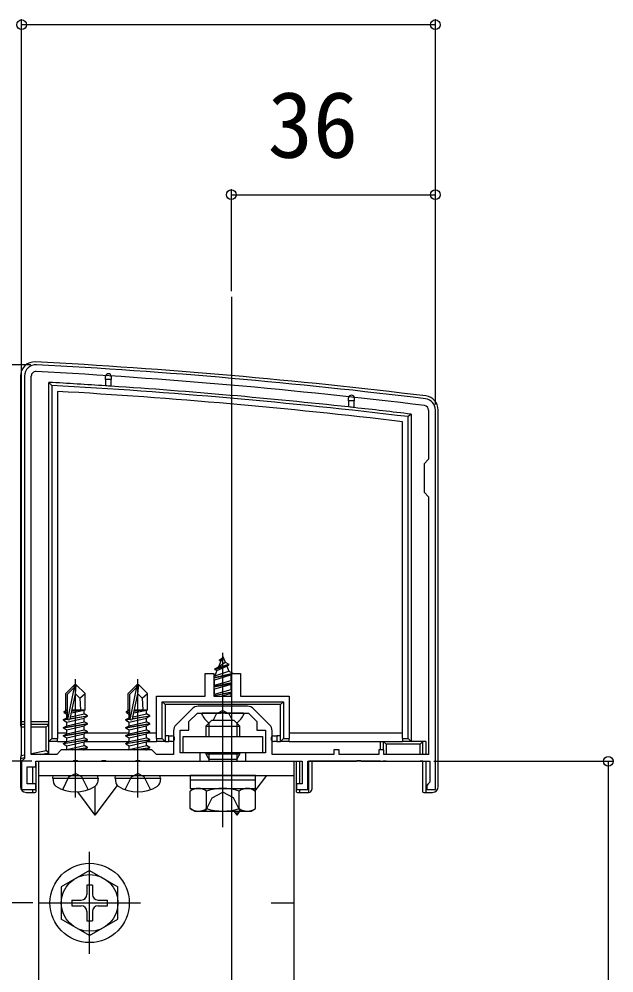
# Model space of a CAD drawing. Units: millimetres, scale not verified. Extents: x -700 to 700, y -1044 to 1038.
# Drawn here: x -495.9 to -391, y 613.9 to 782.3 of the extents above; entities that cross this region are included whole.
import ezdxf
from ezdxf.enums import TextEntityAlignment as Align

# ---------------------------------------------------------------- set-up
doc = ezdxf.new("R2010")
doc.units = ezdxf.units.MM
doc.header["$LTSCALE"] = 6
for name, color, linetype in [('0-2_YKK_11', 7, 'Continuous'), ('0-4_YKK_12', 2, 'Continuous'), ('0-5_YKK_13', 4, 'Continuous'), ('0-6_YKK_D', 6, 'Continuous')]:
    doc.layers.add(name, color=color, linetype=linetype)
doc.styles.add('ＭＳ ゴシック', font='')
doc.styles.get('ＭＳ ゴシック').set_extended_font_data('MS Gothic')

msp = doc.modelspace()

# ---------------------------------------------------------------- linework, layer by layer
at = {"layer": '0-2_YKK_11'}
for p, q in [((-493.8, 652.503), (-493.8, 719.303)), ((-465.436, 660.563), (-468.261, 657.739)), ((-455.624, 661.003), (-464.376, 661.003)), ((-451.739, 657.739), (-454.564, 660.563))]:
    msp.add_line(p, q, dxfattribs=at)
for points in [[(-495, 719.303), (-495, 651.803), (-495.5, 651.303), (-495.5, 646.303), (-493, 646.303), (-493, 647.303), (-494.5, 647.303), (-494.5, 650.303), (-493, 650.303), (-493, 651.303), (-486.458, 651.303), (-486.275, 651.423), (-485.725, 651.423), (-485.542, 651.303), (-481.458, 651.303), (-481.275, 651.423), (-480.725, 651.423), (-480.542, 651.303), (-475.458, 651.303), (-475.275, 651.423), (-474.725, 651.423), (-474.542, 651.303), (-464, 651.303), (-464, 652.803), (-467.5, 652.803), (-467.5, 656.803), (-466, 656.803), (-466, 658.303), (-464.5, 659.803), (-460.458, 659.803), (-460.275, 659.923), (-459.725, 659.923), (-459.542, 659.803), (-455.5, 659.803), (-454, 658.303), (-454, 656.803), (-452.5, 656.803), (-452.5, 652.803), (-456, 652.803), (-456, 651.303)], [(-456, 651.303), (-446, 651.303), (-446, 647.303), (-447, 647.303), (-447, 646.303), (-445, 646.303), (-445, 651.303), (-436.458, 651.303), (-436.275, 651.423), (-435.725, 651.423), (-435.542, 651.303), (-423.5, 651.303), (-423.5, 647.594), (-423.75, 647.299), (-424, 647.003), (-424, 646.303), (-422.5, 646.303), (-422.5, 713.303)], [(-423.7, 713.303), (-423.7, 704.603), (-424.5, 703.803), (-424.5, 698.803), (-423.7, 698.003), (-423.7, 652.503), (-431.6, 652.503), (-431.6, 653.303), (-432.5, 653.303), (-432.5, 652.503), (-439.5, 652.503), (-439.5, 653.303), (-440.4, 653.303), (-440.4, 652.503), (-451.3, 652.503), (-451.3, 656.679)], [(-468.7, 656.679), (-468.7, 652.503), (-471.7, 652.503), (-472.5, 653.303), (-488.5, 653.303), (-489.3, 652.503), (-493.8, 652.503)]]:
    msp.add_lwpolyline(points, dxfattribs=at)
for centre, radius, start, end in [((-493, 719.303), 2, 86.9684, 180.00001), ((-545.781, -277.296), 999.996, 83.01993, 86.96841), ((-493, 719.303), 0.8, 86.96839, 180.00001), ((-545.781, -277.296), 998.796, 83.01993, 86.96841), ((-424.5, 713.303), 0.8, 0.00001, 83.01993), ((-424.5, 713.303), 2, 0.00001, 83.01993), ((-464.376, 659.503), 1.5, 90.00002, 135.00001), ((-455.624, 659.503), 1.5, 44.99999, 89.99998), ((-467.2, 656.679), 1.5, 134.99999, 179.99998), ((-452.8, 656.679), 1.5, 0.00002, 45.00001)]:
    msp.add_arc(centre, radius, start, end, dxfattribs=at)
at = {"layer": '0-4_YKK_12'}
msp.add_line((-458.5, 733.303), (-458.5, 141.303), dxfattribs=at)
at = {"layer": '0-5_YKK_13'}
for p, q in [((-495.7, 719.303), (-495.7, 658.303)), ((-480.7, 718.707), (-480.7, 719.207)), ((-479.7, 719.207), (-479.7, 718.707)), ((-490.2, 717.648), (-490.2, 655.303)), ((-479.7, 718.707), (-480.7, 718.707)), ((-480.7, 718.707), (-480.7, 717.573)), ((-479.7, 717.507), (-479.7, 718.707)), ((-489.2, 716.59), (-489.2, 655.303)), ((-437.8, 714.925), (-437.8, 715.425)), ((-436.8, 714.925), (-437.8, 714.925)), ((-437.8, 714.925), (-437.8, 713.835)), ((-436.8, 715.425), (-436.8, 714.925)), ((-436.8, 713.725), (-436.8, 714.925)), ((-426.8, 712.574), (-427.3, 712.131)), ((-422, 646.801), (-422, 713.303)), ((-428.3, 655.303), (-428.3, 711.243)), ((-460, 656.303), (-460, 670.456)), ((-460, 669.803), (-460.747, 668)), ((-460.747, 668), (-459.576, 668.779)), ((-460.6, 669.113), (-460.346, 668.966)), ((-460, 669.803), (-459.576, 668.779)), ((-459.576, 668.779), (-458.95, 668.418)), ((-458.95, 668.318), (-458.95, 668.418)), ((-461.6, 666.118), (-458.25, 666.828)), ((-461.6, 666.018), (-458.4, 666.696)), ((-461.032, 667.311), (-461.424, 666.365)), ((-461.424, 666.365), (-458.93, 667.221)), ((-461.4, 667.523), (-458.95, 668.318)), ((-461.4, 667.623), (-460.747, 668)), ((-461.4, 667.523), (-461.032, 667.311)), ((-461.032, 667.311), (-459.301, 668.115)), ((-459.301, 668.115), (-458.95, 668.318)), ((-459.301, 668.115), (-458.93, 667.221)), ((-458.93, 667.221), (-458.25, 666.828)), ((-458.25, 666.803), (-458.25, 666.828)), ((-486, 644.903), (-486, 665.803)), ((-475, 644.903), (-475, 665.803)), ((-461.6, 666.264), (-461.424, 666.365)), ((-461.6, 665.702), (-461.475, 665.63)), ((-458.4, 665.158), (-461.6, 664.522)), ((-461.6, 664.422), (-458.4, 665.058)), ((-458.634, 666.506), (-461.475, 665.63)), ((-461.475, 664.746), (-461.475, 665.63)), ((-461.475, 664.746), (-458.525, 665.541)), ((-458.634, 666.506), (-458.4, 666.641)), ((-458.634, 666.506), (-458.525, 666.242)), ((-458.525, 665.541), (-458.525, 666.242)), ((-458.525, 665.541), (-458.4, 665.469)), ((-486.15, 664.803), (-487.7, 663.253)), ((-487.4, 663.129), (-486.15, 664.379)), ((-487.332, 658.68), (-486.15, 664.379)), ((-485.85, 664.803), (-486.15, 664.803)), ((-486.15, 664.379), (-486.15, 664.803)), ((-486, 663.181), (-486, 664.803)), ((-486, 663.181), (-485.85, 664.803)), ((-485.85, 664.803), (-484.3, 663.253)), ((-475.15, 664.803), (-476.7, 663.253)), ((-476.4, 663.129), (-475.15, 664.379)), ((-476.332, 658.68), (-475.15, 664.379)), ((-474.85, 664.803), (-475.15, 664.803)), ((-475.15, 664.379), (-475.15, 664.803)), ((-475, 663.181), (-475, 664.803)), ((-475, 663.181), (-474.85, 664.803)), ((-474.85, 664.803), (-473.3, 663.253)), ((-461.6, 664.674), (-461.475, 664.746)), ((-461.6, 664.112), (-461.475, 664.04)), ((-461.6, 662.932), (-458.4, 663.568)), ((-458.4, 663.468), (-461.6, 662.832)), ((-458.525, 664.835), (-461.475, 664.04)), ((-461.475, 663.156), (-461.475, 664.04)), ((-461.475, 663.156), (-458.525, 663.951)), ((-458.525, 664.835), (-458.4, 664.907)), ((-458.525, 663.951), (-458.525, 664.835)), ((-458.525, 663.951), (-458.4, 663.879)), ((-487.7, 660.284), (-487.7, 663.253)), ((-487.4, 658.851), (-487.4, 663.129)), ((-486.91, 658.796), (-486, 663.181)), ((-485.257, 662.449), (-484.3, 663.253)), ((-484.3, 660.403), (-484.3, 663.253)), ((-476.7, 660.284), (-476.7, 663.253)), ((-476.4, 658.851), (-476.4, 663.129)), ((-475.91, 658.796), (-475, 663.181)), ((-474.257, 662.449), (-473.3, 663.253)), ((-473.3, 660.403), (-473.3, 663.253)), ((-471.7, 655.303), (-471.7, 662.803)), ((-470.7, 661.803), (-449.3, 661.803)), ((-470.7, 655.303), (-470.7, 661.803)), ((-461.6, 663.084), (-461.475, 663.156)), ((-458.525, 663.245), (-460.165, 662.803)), ((-458.525, 663.245), (-458.4, 663.317)), ((-458.525, 662.803), (-458.525, 663.245)), ((-449.3, 661.803), (-449.3, 655.303)), ((-488, 660.111), (-487.7, 660.284)), ((-488, 660.111), (-487.4, 660.227)), ((-488, 659.895), (-488, 660.111)), ((-488, 659.895), (-487.4, 659.994)), ((-487.7, 660.403), (-487.4, 660.403)), ((-486.695, 659.828), (-484.45, 660.335)), ((-486.635, 660.12), (-484.917, 660.403)), ((-486.58, 660.386), (-486.496, 660.403)), ((-486.576, 660.403), (-484.3, 660.403)), ((-484.3, 660.403), (-484.45, 660.335)), ((-484.45, 659.67), (-484.45, 660.335)), ((-477, 660.111), (-476.7, 660.284)), ((-477, 660.111), (-476.4, 660.227)), ((-477, 659.895), (-477, 660.111)), ((-477, 659.895), (-476.4, 659.994)), ((-476.7, 660.403), (-476.4, 660.403)), ((-475.695, 659.828), (-473.45, 660.335)), ((-475.635, 660.12), (-473.917, 660.403)), ((-475.58, 660.386), (-475.496, 660.403)), ((-475.576, 660.403), (-473.3, 660.403)), ((-473.3, 660.403), (-473.45, 660.335)), ((-473.45, 659.67), (-473.45, 660.335)), ((-460, 660.261), (-461.145, 659.652)), ((-460, 639.681), (-460, 661.092)), ((-460, 660.261), (-458.855, 659.652)), ((-495.7, 658.303), (-495, 658.303)), ((-493.8, 658.303), (-490.7, 658.303)), ((-488.1, 658.653), (-487.387, 658.772)), ((-487.332, 658.681), (-488.1, 658.553)), ((-488.1, 658.553), (-488.1, 658.653)), ((-488.1, 658.553), (-487.55, 658.235)), ((-488, 659.895), (-487.55, 659.635)), ((-487.55, 659.635), (-487.397, 659.67)), ((-487.55, 658.97), (-487.55, 659.635)), ((-487.55, 658.235), (-484.45, 658.935)), ((-483.9, 659.253), (-486.926, 658.749)), ((-486.898, 658.853), (-483.9, 659.353)), ((-486.84, 659.131), (-484.45, 659.67)), ((-483.9, 659.353), (-484.45, 659.67)), ((-483.9, 659.253), (-484.45, 658.935)), ((-484.45, 658.27), (-484.45, 658.935)), ((-483.9, 657.953), (-484.45, 658.27)), ((-483.9, 659.253), (-483.9, 659.353)), ((-477.1, 658.653), (-476.387, 658.772)), ((-476.332, 658.681), (-477.1, 658.553)), ((-477.1, 658.553), (-477.1, 658.653)), ((-477.1, 658.553), (-476.55, 658.235)), ((-477, 659.895), (-476.55, 659.635)), ((-476.55, 659.635), (-476.397, 659.67)), ((-476.55, 658.97), (-476.55, 659.635)), ((-476.55, 658.235), (-473.45, 658.935)), ((-472.9, 659.253), (-475.926, 658.749)), ((-475.898, 658.853), (-472.9, 659.353)), ((-475.84, 659.131), (-473.45, 659.67)), ((-472.9, 659.353), (-473.45, 659.67)), ((-472.9, 659.253), (-473.45, 658.935)), ((-473.45, 658.27), (-473.45, 658.935)), ((-472.9, 657.953), (-473.45, 658.27)), ((-472.9, 659.253), (-472.9, 659.353)), ((-456.404, 659.803), (-463.596, 659.803)), ((-463, 657.502), (-462, 658.502)), ((-458, 658.502), (-462, 658.502)), ((-461.718, 658.502), (-461.145, 659.652)), ((-458.282, 658.502), (-458.855, 659.652)), ((-457, 657.502), (-458, 658.502)), ((-495, 657.803), (-495.669, 657.803)), ((-495, 657.303), (-495.608, 657.303)), ((-495.608, 657.303), (-495.608, 652.331)), ((-490.7, 657.803), (-493.8, 657.803)), ((-491.2, 653.213), (-491.2, 657.303)), ((-488.1, 657.253), (-483.9, 657.953)), ((-483.9, 657.853), (-488.1, 657.153)), ((-488.1, 657.153), (-488.1, 657.253)), ((-488.1, 657.153), (-487.55, 656.835)), ((-487.55, 657.57), (-487.55, 658.235)), ((-487.55, 656.835), (-484.45, 657.535)), ((-487.55, 656.17), (-487.55, 656.835)), ((-483.9, 657.853), (-484.45, 657.535)), ((-484.45, 656.87), (-484.45, 657.535)), ((-483.9, 656.553), (-484.45, 656.87)), ((-483.9, 657.853), (-483.9, 657.953)), ((-477.1, 657.253), (-472.9, 657.953)), ((-472.9, 657.853), (-477.1, 657.153)), ((-477.1, 657.153), (-477.1, 657.253)), ((-477.1, 657.153), (-476.55, 656.835)), ((-476.55, 657.57), (-476.55, 658.235)), ((-476.55, 656.835), (-473.45, 657.535)), ((-476.55, 656.17), (-476.55, 656.835)), ((-472.9, 657.853), (-473.45, 657.535)), ((-473.45, 656.87), (-473.45, 657.535)), ((-472.9, 656.553), (-473.45, 656.87)), ((-472.9, 657.853), (-472.9, 657.953)), ((-463, 657.502), (-457, 657.502)), ((-463, 657.502), (-463, 655.703)), ((-462.46, 658.042), (-462.46, 655.703)), ((-457.54, 658.042), (-457.54, 655.703)), ((-457, 655.703), (-457, 657.502)), ((-490.2, 655.303), (-489.2, 655.303)), ((-489.2, 656.303), (-487.55, 656.303)), ((-489.2, 654.803), (-489.2, 655.303)), ((-488.1, 655.853), (-483.9, 656.553)), ((-483.9, 656.453), (-488.1, 655.753)), ((-488.1, 655.753), (-488.1, 655.853)), ((-488.1, 655.753), (-487.55, 655.435)), ((-488.1, 654.453), (-483.9, 655.153)), ((-483.9, 655.053), (-488.1, 654.353)), ((-487.55, 655.435), (-484.45, 656.135)), ((-487.55, 654.77), (-487.55, 655.435)), ((-483.9, 656.453), (-484.45, 656.135)), ((-484.45, 655.47), (-484.45, 656.135)), ((-483.9, 655.153), (-484.45, 655.47)), ((-483.9, 655.053), (-484.45, 654.735)), ((-484.16, 656.303), (-476.55, 656.303)), ((-483.9, 656.453), (-483.9, 656.553)), ((-483.9, 655.053), (-483.9, 655.153)), ((-477.1, 655.853), (-472.9, 656.553)), ((-472.9, 656.453), (-477.1, 655.753)), ((-477.1, 655.753), (-477.1, 655.853)), ((-477.1, 655.753), (-476.55, 655.435)), ((-477.1, 654.453), (-472.9, 655.153)), ((-472.9, 655.053), (-477.1, 654.353)), ((-476.55, 655.435), (-473.45, 656.135)), ((-476.55, 654.77), (-476.55, 655.435)), ((-472.9, 656.453), (-473.45, 656.135)), ((-473.45, 655.47), (-473.45, 656.135)), ((-472.9, 655.153), (-473.45, 655.47)), ((-472.9, 655.053), (-473.45, 654.735)), ((-473.16, 656.303), (-471.7, 656.303)), ((-472.9, 656.453), (-472.9, 656.553)), ((-472.9, 655.053), (-472.9, 655.153)), ((-471.7, 655.303), (-470.7, 655.303)), ((-471.7, 655.303), (-471.7, 654.803)), ((-469.5, 655.803), (-470.2, 655.803)), ((-469.5, 654.803), (-469.5, 655.803)), ((-469.5, 655.803), (-469, 655.803)), ((-451, 655.803), (-450.5, 655.803)), ((-450.5, 655.803), (-450.5, 654.803)), ((-449.8, 655.803), (-450.5, 655.803)), ((-449.3, 655.303), (-448.3, 655.303)), ((-448.3, 656.303), (-428.3, 656.303)), ((-448.3, 654.803), (-448.3, 655.303)), ((-428.3, 655.303), (-427.3, 655.303)), ((-428.3, 655.303), (-428.3, 654.803)), ((-489.2, 654.803), (-490.7, 654.803)), ((-490.7, 652.503), (-490.7, 654.803)), ((-489.2, 654.803), (-487.55, 654.803)), ((-488.1, 654.353), (-488.1, 654.453)), ((-488.1, 654.353), (-487.55, 654.035)), ((-487.55, 654.035), (-484.45, 654.735)), ((-487.55, 653.37), (-487.55, 654.035)), ((-486.6, 653.303), (-483.9, 653.753)), ((-483.9, 653.653), (-486, 653.303)), ((-484.594, 653.303), (-484.45, 653.335)), ((-484.45, 654.07), (-484.45, 654.735)), ((-483.9, 653.753), (-484.45, 654.07)), ((-483.9, 653.653), (-484.45, 653.335)), ((-484.45, 653.303), (-484.45, 653.335)), ((-484.333, 654.803), (-476.55, 654.803)), ((-483.9, 653.653), (-483.9, 653.753)), ((-477.1, 654.353), (-477.1, 654.453)), ((-477.1, 654.353), (-476.55, 654.035)), ((-476.55, 654.035), (-473.45, 654.735)), ((-476.55, 653.37), (-476.55, 654.035)), ((-475.6, 653.303), (-472.9, 653.753)), ((-472.9, 653.653), (-475, 653.303)), ((-473.594, 653.303), (-473.45, 653.335)), ((-473.45, 654.07), (-473.45, 654.735)), ((-472.9, 653.753), (-473.45, 654.07)), ((-472.9, 653.653), (-473.45, 653.335)), ((-473.45, 653.303), (-473.45, 653.335)), ((-473.333, 654.803), (-471.7, 654.803)), ((-472.9, 653.653), (-472.9, 653.753)), ((-470.2, 654.803), (-469.5, 654.803)), ((-469, 654.803), (-469.5, 654.803)), ((-450.5, 654.803), (-451, 654.803)), ((-450.5, 654.803), (-449.8, 654.803)), ((-448.3, 654.803), (-428.3, 654.803)), ((-432.2, 653.303), (-432.2, 654.803)), ((-431.7, 654.803), (-431.7, 653.226)), ((-426.8, 654.803), (-428.3, 654.803)), ((-424.2, 654.803), (-426.8, 654.803)), ((-425.2, 652.503), (-425.2, 654.303)), ((-424.7, 652.503), (-424.7, 654.803)), ((-424.2, 654.803), (-424.2, 652.503)), ((-495.669, 651.809), (-495, 651.943)), ((-495.608, 652.331), (-495, 652.453)), ((-493.781, 652.697), (-491.2, 653.213)), ((-492.2, 652.503), (-490.7, 652.803)), ((-490.7, 652.803), (-491.2, 653.213)), ((-463, 652.803), (-463, 652.602)), ((-463, 652.602), (-457, 652.602)), ((-457, 652.602), (-457.54, 651.667)), ((-457, 652.602), (-457, 652.803)), ((-495.451, 651.343), (-495.7, 651.293)), ((-495.7, 651.293), (-495.7, 646.801)), ((-493.5, 647.303), (-493.5, 650.303)), ((-493, 651.003), (-493, 645.833)), ((-492.7, 651.303), (-446.5, 651.303)), ((-492.5, 651.303), (-492.5, 566.303)), ((-492.5, 651.303), (-447.5, 651.303)), ((-447.5, 651.303), (-447.5, 566.303)), ((-447, 645.833), (-447, 651.303)), ((-446.5, 651.303), (-446.5, 647.303)), ((-444.8, 645.803), (-444.8, 651.303)), ((-432.2, 651.303), (-444.8, 651.303)), ((-444.3, 651.303), (-444.3, 646.334)), ((-432.2, 651.303), (-431.7, 651.303)), ((-431.2, 651.303), (-431.7, 651.303)), ((-431.2, 651.303), (-425.2, 651.303)), ((-424.7, 651.303), (-425.2, 651.303)), ((-424.7, 645.833), (-424.7, 651.303)), ((-424.2, 651.303), (-424.2, 645.803)), ((-492.5, 648.803), (-447.5, 648.803)), ((-490, 648.303), (-489.912, 648.803)), ((-490, 648.303), (-489.859, 647.5)), ((-490, 648.303), (-482, 648.303)), ((-489.912, 648.803), (-482.088, 648.803)), ((-482, 648.303), (-482.141, 647.5)), ((-482, 648.303), (-482.088, 648.803)), ((-479, 648.303), (-478.912, 648.803)), ((-479, 648.303), (-478.859, 647.5)), ((-479, 648.303), (-471, 648.303)), ((-478.912, 648.803), (-471.088, 648.803)), ((-471, 648.303), (-471.141, 647.5)), ((-471, 648.303), (-471.088, 648.803)), ((-454.25, 648.803), (-465.75, 648.803)), ((-454.285, 646.089), (-452.25, 648.803)), ((-482.5, 641.803), (-478.596, 647.008)), ((-482.5, 641.803), (-482.5, 646.928)), ((-465, 646.502), (-465.774, 646.056)), ((-465.75, 648.003), (-465.75, 646.502)), ((-465.75, 648.003), (-454.25, 648.003)), ((-465.75, 646.502), (-454.25, 646.502)), ((-465, 646.502), (-455, 646.502)), ((-455, 646.502), (-454.227, 646.056)), ((-454.25, 646.502), (-454.25, 648.003)), ((-494.702, 645.803), (-493.5, 645.803)), ((-493.5, 645.803), (-493.5, 646.303)), ((-482.5, 641.803), (-485.585, 645.916)), ((-465.773, 642.949), (-465.773, 646.056)), ((-462.887, 642.949), (-462.887, 646.056)), ((-457.113, 642.949), (-457.113, 646.056)), ((-454.227, 642.949), (-454.227, 646.056)), ((-446.5, 646.303), (-446.5, 645.803)), ((-446.5, 645.803), (-444.8, 645.803)), ((-424.2, 645.803), (-422.998, 645.803)), ((-465, 642.502), (-465.774, 642.949)), ((-465, 642.502), (-455, 642.502)), ((-457.5, 641.803), (-458.025, 642.502)), ((-457.5, 641.803), (-456.975, 642.502)), ((-457.5, 641.803), (-457.5, 642.502)), ((-455, 642.502), (-454.227, 642.949)), ((-483.5, 617.303), (-483.5, 635.303)), ((-483.5, 632.053), (-488.5, 629.166)), ((-483.5, 632.053), (-478.5, 629.166)), ((-488.5, 629.166), (-488.5, 623.44)), ((-484, 629.453), (-484, 627.803)), ((-483, 629.453), (-484, 629.453)), ((-483, 629.453), (-483, 627.803)), ((-478.5, 623.44), (-478.5, 629.166)), ((-492.5, 626.303), (-474.5, 626.303)), ((-492.5, 626.303), (-488.5, 626.303)), ((-486.65, 626.803), (-485, 626.803)), ((-486.65, 626.803), (-486.65, 625.803)), ((-482, 626.803), (-480.35, 626.803)), ((-480.35, 625.803), (-480.35, 626.803)), ((-451.5, 626.303), (-447.5, 626.303)), ((-486.65, 625.803), (-485, 625.803)), ((-484, 624.803), (-484, 623.153)), ((-483, 624.803), (-483, 623.153)), ((-482, 625.803), (-480.35, 625.803)), ((-483.5, 620.553), (-488.5, 623.44)), ((-484, 623.153), (-483, 623.153)), ((-483.5, 620.553), (-478.5, 623.44))]:
    msp.add_line(p, q, dxfattribs=at)
for points in [[(-490.2, 655.303), (-490.7, 654.803), (-490.7, 718.177), (-490.2, 717.648)], [(-426.8, 712.574), (-426.8, 654.803), (-427.3, 655.303), (-427.3, 712.131)], [(-461.4, 667.523), (-461.4, 667.623), (-458.95, 668.418)], [(-460.6, 669.113), (-460.6, 669.213), (-460.133, 669.483)], [(-471.7, 662.803), (-463.1, 662.803), (-463.1, 666.803), (-461.6, 666.803), (-461.6, 662.803), (-458.4, 662.803), (-458.4, 666.803), (-456.9, 666.803), (-456.9, 662.803), (-448.3, 662.803), (-448.3, 655.303)], [(-486, 663.181), (-485.257, 662.449), (-485.1, 660.403)], [(-475, 663.181), (-474.257, 662.449), (-474.1, 660.403)], [(-470.7, 661.803), (-470.2, 661.303), (-470.2, 655.803), (-470.2, 654.803)], [(-449.3, 661.803), (-449.8, 661.303), (-470.2, 661.303)], [(-449.8, 654.803), (-449.8, 655.803), (-449.8, 661.303)], [(-488.1, 658.653), (-487.55, 658.97), (-487.4, 659.004)], [(-488.1, 657.253), (-487.55, 657.57), (-484.45, 658.27)], [(-477.1, 658.653), (-476.55, 658.97), (-476.4, 659.004)], [(-477.1, 657.253), (-476.55, 657.57), (-473.45, 658.27)], [(-490.7, 657.803), (-491.2, 657.303), (-493.8, 657.303)], [(-488.1, 655.853), (-487.55, 656.17), (-484.45, 656.87)], [(-477.1, 655.853), (-476.55, 656.17), (-473.45, 656.87)], [(-488.1, 654.453), (-487.55, 654.77), (-484.45, 655.47)], [(-477.1, 654.453), (-476.55, 654.77), (-473.45, 655.47)], [(-470.7, 655.303), (-470.2, 654.803), (-471.7, 654.803)], [(-448.3, 654.803), (-449.8, 654.803), (-449.3, 655.303)], [(-487.667, 653.303), (-487.55, 653.37), (-484.45, 654.07)], [(-476.667, 653.303), (-476.55, 653.37), (-473.45, 654.07)], [(-431.7, 654.803), (-431.2, 654.303), (-431.2, 652.503)], [(-424.7, 654.803), (-425.2, 654.303), (-431.2, 654.303)], [(-463, 652.602), (-462.46, 651.667), (-457.54, 651.667)], [(-462.46, 652.803), (-462.46, 651.667), (-462.46, 651.303)], [(-457.54, 652.803), (-457.54, 651.667), (-457.54, 651.303)], [(-488.258, 646.308), (-487.145, 648.54), (-486, 649.149)], [(-483.742, 646.308), (-484.855, 648.54), (-486, 649.149)], [(-477.258, 646.308), (-476.145, 648.54), (-475, 649.149)], [(-472.742, 646.308), (-473.855, 648.54), (-475, 649.149)], [(-465.75, 648.803), (-465.75, 648.003), (-454.25, 648.003), (-454.25, 648.803)], [(-463.05, 642.5), (-461.9, 644.858), (-460, 645.868)], [(-456.95, 642.5), (-458.1, 644.858), (-460, 645.868)]]:
    msp.add_lwpolyline(points, dxfattribs=at)
msp.add_lwpolyline([(-467, 655.703), (-453, 655.703), (-453, 652.803), (-467, 652.803)], close=True, dxfattribs=at)
for radius in [7, 5]:
    msp.add_circle((-483.5, 626.303), radius, dxfattribs=at)
for centre, radius, start, end in [((-493.2, 719.303), 2.5, 86.98862, 180), ((-545.629, -277.319), 1000.5, 83.02871, 86.98862), ((-480.2, 719.207), 0.5, 90, 180), ((-480.2, 719.207), 0.5, 0, 90), ((-545.781, -277.301), 997, 86.25725, 86.83299), ((-545.781, -277.301), 996.5, 83.17155, 86.8026), ((-545.781, -277.301), 997, 86.19966, 86.25725), ((-545.781, -277.301), 997, 83.78233, 86.19966), ((-545.781, -277.301), 995.5, 83.22262, 86.74174), ((-437.3, 715.425), 0.5, 90, 180), ((-437.3, 715.425), 0.5, 0, 90), ((-424.5, 713.303), 2.5, 360, 83.02871), ((-545.781, -277.301), 997, 83.72452, 83.78233), ((-545.781, -277.301), 997, 83.14605, 83.72452), ((-487.152, 658.851), 0.248, 180, 347.19096), ((-476.152, 658.851), 0.248, 180, 347.19096), ((-463.596, 659.648), 0.154, 90, 207.28096), ((-460, 661.503), 4.2, 207.28096, 234.69714), ((-460, 661.503), 4.2, 305.30286, 332.71904), ((-456.404, 659.648), 0.154, 332.71904, 90), ((-469, 655.303), 0.5, 0, 90), ((-469, 655.303), 0.5, 270, 0), ((-451, 655.303), 0.5, 90, 180), ((-451, 655.303), 0.5, 180, 270), ((-488.972, 647.657), 0.9, 190, 237.94412), ((-486, 652.403), 6.5, 237.94412, 302.05588), ((-483.028, 647.657), 0.9, 302.05588, 350), ((-477.972, 647.657), 0.9, 190, 237.94412), ((-475, 652.403), 6.5, 237.94412, 302.05588), ((-472.028, 647.657), 0.9, 302.05588, 350), ((-464.33, 643.946), 2.556, 55.61708, 124.38292), ((-460, 636.949), 9.554, 72.41276, 107.58724), ((-455.67, 643.946), 2.556, 55.61708, 124.38292), ((-464.33, 645.058), 2.556, 235.61708, 304.38292), ((-460, 652.056), 9.554, 252.41276, 287.58724), ((-455.67, 645.058), 2.556, 235.61708, 304.38292), ((-485, 627.803), 1, 270, 0), ((-482, 627.803), 1, 180, 270), ((-485, 624.803), 1, 0, 90), ((-482, 624.803), 1, 90, 180)]:
    msp.add_arc(centre, radius, start, end, dxfattribs=at)
for centre, major_axis, ratio, start_param, end_param in [((-495.669, 658.303), (0, 0.5), 0.061163, 1.5707963, 3.1415927), ((-495.639, 657.303), (0, 0.5), 0.061163, 4.712389, 6.2831853), ((-495.669, 651.299), (0, 0.51), 0.059966, 0.0120377, 1.582834), ((-495.639, 652.325), (0, 0.51), 0.059966, 3.1536303, 4.7244267), ((-494.698, 646.805), (-0.71, -0.71), 0.99628, 5.4996506, 7.06672), ((-423.002, 646.805), (0.71, -0.71), 0.99628, 5.4996506, 7.06672), ((-493.5, 645.833), (0.5, 0), 0.061163, 4.712389, 6.2831853), ((-446.5, 645.833), (0.5, 0), 0.061163, 3.1415927, 4.712389), ((-444.8, 646.334), (0, 0.532), 0.940706, 3.1415927, 4.712389), ((-424.2, 645.833), (0.5, 0), 0.061163, 3.1415927, 4.712389)]:
    msp.add_ellipse(centre, major_axis=major_axis, ratio=ratio, start_param=start_param, end_param=end_param, dxfattribs=at)
at = {"layer": '0-6_YKK_D'}
for p, q in [((-495.5, 652.179), (-495.5, 782.303)), ((-422.5, 781.303), (-495.5, 781.303)), ((-422.5, 714.303), (-422.5, 782.303)), ((-458.5, 734.303), (-458.5, 752.303)), ((-458.5, 751.303), (-422.5, 751.303)), ((-422.5, 714.303), (-422.5, 752.303)), ((-493.894, 721.3), (-586, 721.3)), ((-494, 721.303), (-556, 721.303)), ((-493.7, 651.303), (-526, 651.303)), ((-422.8, 651.303), (-391, 651.303)), ((-392, 651.303), (-392, 561.303)), ((-493.5, 626.303), (-556, 626.303)), ((-493.5, 626.303), (-556, 626.303))]:
    msp.add_line(p, q, dxfattribs=at)
for centre in [(-495.5, 781.303), (-422.5, 781.303), (-458.5, 751.303), (-422.5, 751.303), (-392, 651.303)]:
    msp.add_circle(centre, 0.85, dxfattribs=at)

# ---------------------------------------------------------------- texts
at = {"layer": '0-6_YKK_D', "style": 'ＭＳ ゴシック'}
msp.add_text('36', height=11.73, dxfattribs=at).set_placement((-452.091, 754.303), align=Align.BOTTOM_LEFT)

doc.saveas('drawing.dxf')
